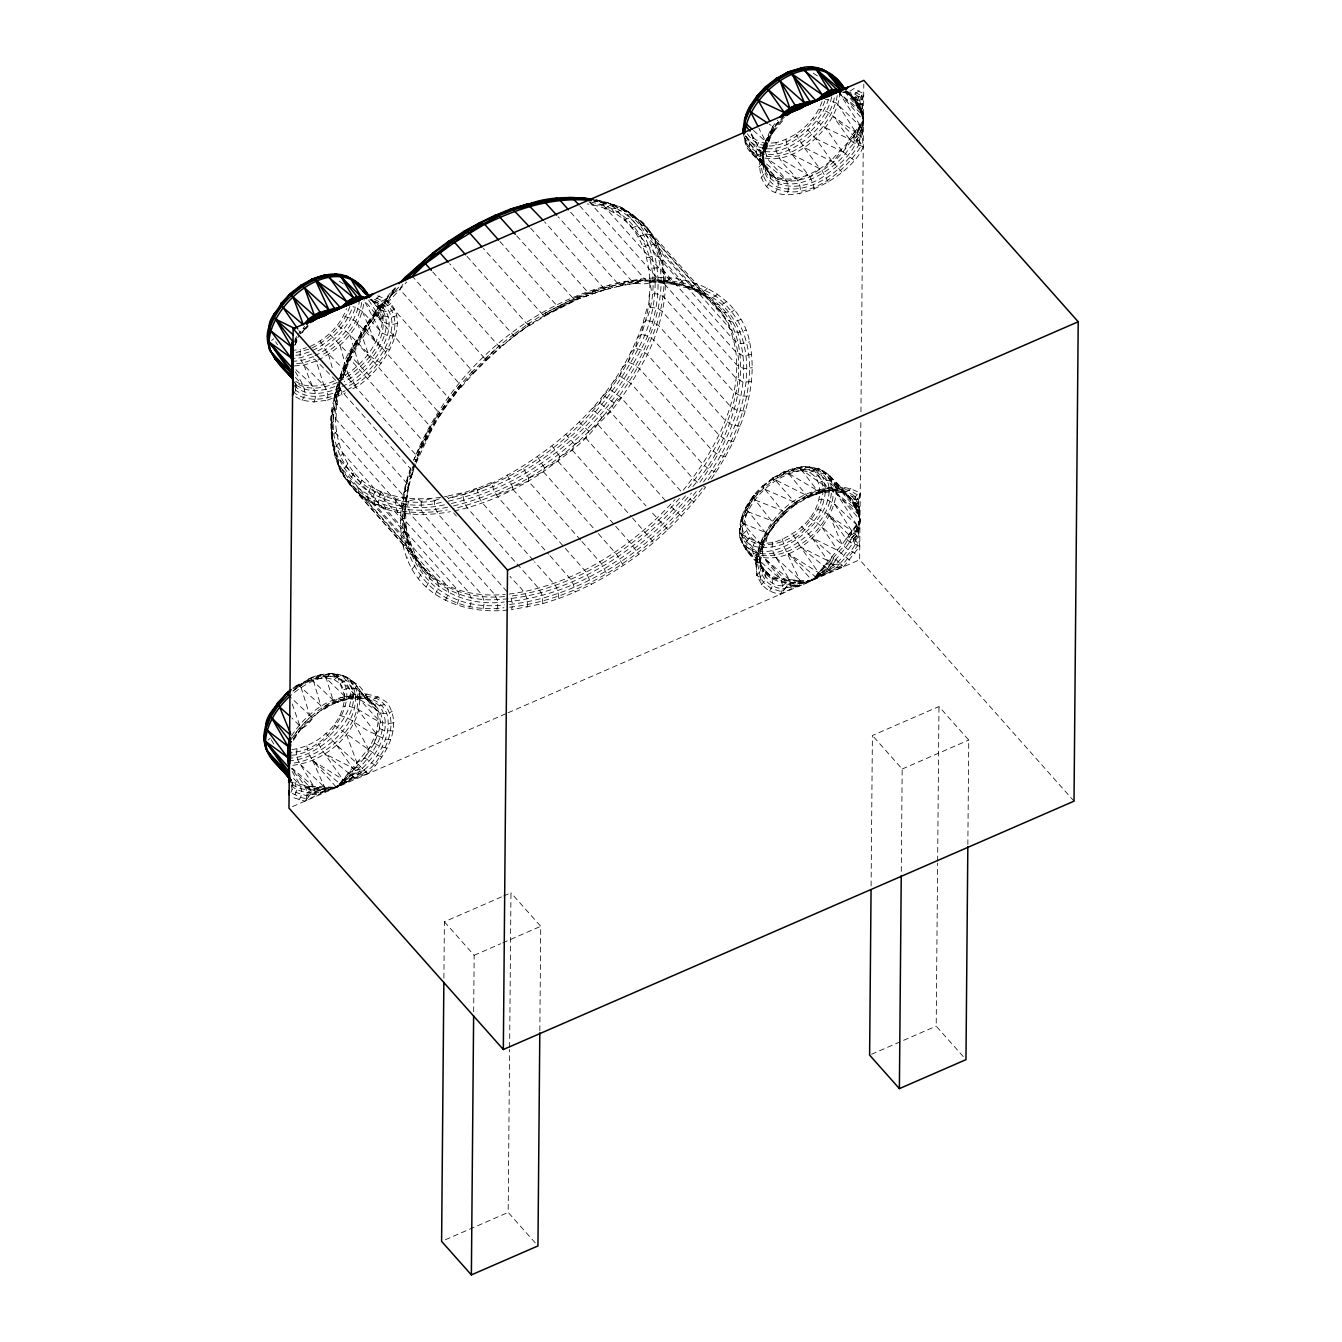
<?xml version="1.0" encoding="UTF-8"?>
<svg xmlns="http://www.w3.org/2000/svg" width="1342" height="1342" viewBox="0 0 1342 1342"><rect width="100%" height="100%" fill="white"/><g stroke="black" fill="none" stroke-linecap="round" stroke-linejoin="round"><path stroke-width="0.75" stroke-dasharray="5 3.75" d="M443.9 978.167L444.387 921.769L501.455 896.942M473.659 1011.7L474.162 955.303L444.387 921.769M535.24 1242.877L508.182 1212.396L509.591 1049.461M509.625 1047.381L510.967 892.799L503.351 896.104M539.836 1030.773L540.742 926.316L510.967 892.799M1074.019 801.157L859.652 559.765L860.876 420.264M860.943 411.91L863.812 84.211M871.092 885.905L872.401 735.5L938.981 706.529L968.756 740.063L967.85 844.504M901.287 871.394L902.176 769.033L872.401 735.5M963.271 1056.607L936.196 1026.127L937.622 863.191M937.639 861.111L938.981 706.529M334.108 381.044C321.745 386.446 306.194 389.096 294.569 380.608L296.448 387.653L294.418 392.904C309.566 403.757 330.031 398.926 345.23 390.723M293.68 738.503C311.21 712.719 343.753 688.731 376.263 698.31C398.759 709.633 391.814 739.811 379.669 756.435C370.996 773.747 351.94 778.209 336.523 787.435C322.114 788.66 305.07 790.623 292.355 782.101L292.975 787.15L290.946 792.417M679.471 498.385C635.856 547.704 576.909 587.293 510.597 596.133L512.594 604.37L511.637 609.738L542.805 603.615L558.876 598.498L557.802 590.631L555.387 585.481L534.636 561.795M292.908 690.962L297.521 687.372L297.119 684.94L298.427 684.957L324.579 708.979C342.395 696.984 375.844 688.597 386.781 713.441C391.042 728.085 385.204 743.149 377.27 755.378C360.964 780.558 329.629 787.469 304.97 801.157L293.646 797.735L297.001 789.851L294.888 782.654C308.073 787.234 322.667 788.626 336.523 787.435C351.839 779.585 364.487 767.658 374.77 753.986C383.946 740.18 390.723 720.201 379.216 705.724C363.346 691.751 339.811 699.065 323.657 708.677M744.625 523.548L739.643 528.446L739.845 532.522L758.935 554.514C761.082 567.985 764.454 585.246 782.571 585.9C802.382 592.862 818.385 572.279 836.15 567.884L850.761 551.428L855.039 544.936L855.575 540.373L858.108 536.85L860.004 519.824L858.561 503.887L860.239 493.319C829.272 474.783 792.384 500.264 772.388 524.185C753.499 543.141 744.927 589.272 780.558 594.204C800.738 583.502 822.277 574.879 843.648 566.743L859.769 546.328C856.766 530.828 861.95 514.959 858.108 499.274C841.199 482.03 813.655 492.9 796.527 504.391L773.143 477.668L773.093 480.402C828.719 446.903 833.952 510.145 792.25 533.579C747.192 563.304 727.985 517.274 763.883 487.599L762.34 486.072C748.081 499.627 735.668 519.488 740.851 539.87C746.756 555.403 761.384 565.804 772.187 577.932L790.841 584.156L812.095 580.465L842.088 565.385L857.521 545.842L855.575 540.373C855.609 532.455 863.493 521.032 858.41 514.456L834.321 491.407L829.188 489.478L820.717 490.434M846.198 91.29L854.753 94.041L858.947 96.859L863.208 115.58L863.493 120.327L858.511 145.439C841.786 171.357 810.316 195.949 777.874 187.293C753.248 174.292 762.508 137.169 777.622 120.159M416.02 463.258L431.419 430.061L430.832 427.226L356.217 341.791L364.89 326.324L375.139 311.763L380.34 304.986L382.873 305.439L394.363 291.784L392.166 290.912L393.005 293.328C374.737 321.074 352.543 347.175 342.344 379.501M339.744 382.604C331.239 412.313 334.208 447.96 354.087 472.753C376.767 498.486 414.443 502.311 446.383 496.355L448.496 498.385C529.05 480.017 598.448 421.489 635.403 348.199C660.767 297.706 657.379 213.697 587.326 203.967M772.69 477.987L784.751 471.344L796.326 467.586L807.079 466.647L820.734 469.365L828.165 474.313L834.657 483.372L836.183 493L858.528 527.507L858.108 536.85L852.539 532.153L834.472 504.038L827.578 499.878L819.358 499.274M293.898 736.037C312.485 708.274 355.127 679.304 386.848 702.369C403.892 726.056 385.657 756.049 368.06 773.697C348.45 779.383 331.474 791.361 310.824 794.179L304.97 801.157C312.334 788.626 297.706 777.941 291.533 768.916M746.001 514.707L742.21 516.569L741.556 521.552L760.562 543.728C764.185 549.482 762.206 559.211 757.643 564.059L755.412 564.076L759.505 551.679C763.833 547.284 769.972 538.092 765.192 532.321L745.733 508.35L753.432 495.634L755.965 496.104M859.148 514.875L857.135 503.955L860.239 493.319L855.458 496.355L855.844 503.837L860.004 519.824L852.455 543.678L843.581 555.957L838.23 561.677L812.095 580.465L782.42 588.819C749.138 584.223 757.576 540.977 773.797 522.642C791.512 500.13 825.162 479.849 852.858 496.926L858.612 510.379L860.004 519.824C852.204 545.775 832.56 564.026 812.095 580.465C789.884 586.504 758.733 584.072 758.935 554.514C750.664 548.693 737.664 545.355 739.845 532.522C740.532 519.874 746.471 508.417 753.936 498.436C769.805 479.648 795.068 462.034 820.734 469.365C837.626 481.979 854.82 498.57 860.004 519.824L843.833 546.345L812.095 580.465L790.539 582.545C780.591 577.597 766.148 577.899 761.367 566.29L742.596 544.03C736.137 503.2 782.671 461.95 822.495 470.807C835.63 486.123 857.169 497.916 860.004 519.824L842.055 544.55L812.095 580.465L800.57 580.633L772.187 577.932L765.376 572.581L761.367 566.29L746.001 549.599L746.253 542L749.591 537.303M340.096 382.504L336.959 405.418L331.927 410.568C328.572 436.15 333.604 463.46 349.44 484.244L420.902 564.714C440.662 589.675 474.749 597.458 505.179 594.355M332.933 408.807C320.839 474.112 382.604 517.375 442.39 502.109M334.628 407.314C323.036 469.482 380.541 513.114 438.549 499.912M507.93 609.989C471.981 614.116 430.447 602.474 411.86 569.042C393.843 536.045 399.748 495.903 412.782 462.252M400.436 520.83L404.395 517.861L408.27 484.881L414.41 463.544M331.927 410.568L333.353 416.305L406.039 498.62C395.034 560.235 442.357 609.721 504.223 601.988M404.395 517.861L408.27 484.881L335.601 402.583L333.873 398.893L337.681 383.225M533.26 560.251L482.415 502.998L479.564 498.519L477.366 490.333C550.119 457.421 616.666 400.788 642.885 323.288L646.24 320.52C664.743 274.959 645.452 210.845 592.107 202.441M590.228 201.937L593.483 205.141L601.484 204.907L604.823 208.866C616.263 197.475 631.445 215.492 641.157 221.883C670.178 247.817 667.091 290.073 656.892 323.992C625.892 414.292 545.238 486.475 452.673 508.92M711.394 478.893C738.503 439.488 759.656 390.438 749.608 341.807C741.287 299.35 696.901 275.11 655.986 277.794C549.331 284.336 452.506 361.77 413.806 459.97M841.954 92.095L847.624 92.799L853.831 88.589L863.728 93.823L861.463 95.634C864.433 112.728 860.943 129.922 863.258 146.815C847.909 184.844 750.564 228.425 760.411 154.464C767.02 152.082 769.436 142.034 769.201 135.995L772.522 126.316L769.234 124.135M763.413 542.956L761.803 548.341L763.162 556.595L784.433 579.14L786.395 587.209L781.732 591.654L771.365 588.635L763.598 582.529L760.428 577.58L756.737 575.483C754.019 537.018 780.021 500.415 817.127 490.333C835.043 484.563 856.783 495.148 858.897 514.741M445.494 600.428L448.748 592.493L446.618 585.28L375.156 504.81L368.262 499.761L367.507 494.611L370.996 486.81L374.653 492.078L381.245 491.893L384.986 496.288L392.585 495.617L396.242 499.258L404.881 497.932L408.337 500.969L418.033 498.838L421.136 501.388L431.906 498.318L434.573 500.516L434.54 506.269L437.727 513.634L507.813 592.543M426.119 587.175L430.111 579.744L428.283 572.732L356.821 492.279C350.145 482.415 328.656 465.758 342.512 453.999M580.6 540.021L528.379 481.208L528.664 478.121L522.524 466.362M766.55 186.756C783.426 167.247 738.57 155.907 745.531 135.693C769.218 170.417 820.012 128.58 828.215 99.694L836.1 102.881L862.671 128.631L861.598 137.354L859.065 140.86L861.01 146.345C843.044 174.779 801.711 206.601 768.48 184.542C751.822 163.456 767.624 134.703 783.644 118.381M291.231 784.936L292.271 789.851L296.448 792.652L306.832 795.789L310.824 794.179L315.437 794.699L336.523 787.435L364.839 757.744L374.485 743.166L379.635 728.521L380.34 721.677L378.863 712.183L374.384 704.667L357.224 688.798L349.323 687.557L343.921 689.687C348.937 720.553 317.131 748.651 287.825 749.91M685.51 495.852C638.155 550.723 571.843 595.898 497.563 599.555C456.129 602.927 414.695 575.97 406.609 534.435L334.275 453.479L331.776 436.704L336.741 431.268M542.805 603.615L542.336 595.563L538.662 588.299L467.201 507.83L464.466 503.334L462.805 494.98L461.296 493L446.383 496.355M394.363 291.784C382.403 300.44 378.377 316.007 366.735 325.267L365.51 325.569C359.186 340.616 339.811 357.526 344.223 374.116L415.668 454.569L417.463 458.058L416.406 460.876C426.873 433.5 442.659 408.438 461.329 385.942L386.429 300.927L385.406 298.712L392.166 290.912M290.744 739.996L299.149 728.287C308.19 729.964 315.102 710.019 325.116 708.61L324.915 706.06M297.521 687.372L307.368 681.988L308.207 678.901C322.684 672.057 342.193 670.631 354.405 682.759C368.111 688.178 372.908 722.701 392.183 711.327M516.704 235.823L574.661 300.004L606.97 289L609.335 286.886L610.006 284.873L577.697 296.431L575.903 300.122L543.812 315.806L483.338 248.421M782.956 475.034L784.751 471.344L787.435 472.283L808.001 496.959L821.975 492.514L825.665 488.22L837.525 488.622L848.932 490.249L857.974 495.131L858.108 499.274C842.139 503.435 836.552 471.193 819.492 482.734M784.063 115.597C775.693 124.772 768.01 135.072 764.94 147.318C753.902 189.071 798.557 195.244 825.129 175.349C839.186 165.234 854.485 152.904 858.511 135.274C866.63 122.307 860.088 107.696 863.728 93.823L861.581 99.778L857.639 100.365L854.334 99.442L845.611 91.122M331.776 436.704L338.553 465.02L411.239 547.419M403.674 492.363L407.549 490.165L413.688 468.928M454.133 510.95C486.19 504.223 516.184 489.78 543.359 471.747C564.194 455.643 588.903 440.713 601.904 417.362L591.705 408.958L599.757 402.818L603.195 395.303L610.258 389.549L613.613 381.212L619.736 375.945L622.889 366.836L628.157 362.122L630.908 352.292L635.403 348.199L637.584 337.731L641.459 334.292L642.885 323.288L646.727 309.113L649.713 307.016L658.15 308.559L662.378 311.562L733.839 392.032L740.784 396.007L749.138 396.142M762.088 549.063L762.306 547.351M405.418 515.932L403.992 509.977L332.531 429.524C327.465 414.225 335.265 396.997 338.637 381.782M765.208 150.908L765.443 149.163M295.71 396.88L302 400.268L313.944 401.963L327.582 400.151L327.851 394.917L325.234 386.781L303.896 365.108L301.245 360.579L300.004 354.909L300.474 349.608L306.362 347.695M401.308 506.857L406.257 502.495L406.039 498.62M408.773 486.76L406.257 502.495M306.832 795.789L310.757 791.864L315.42 792.854L325.77 791.159L325.368 788.928C313.575 789.834 300.541 791.897 290.879 783.309L292.975 787.15L297.001 789.851L306.983 792.87L336.523 787.435L368.362 748.769L374.485 743.166L378.478 720.084L377.018 710.656C364.94 700.239 358.901 684.437 345.146 676.334L331.508 673.6L319.279 675.294L308.207 678.901M337.53 379.434C362.021 367.322 380.776 343.418 383.242 315.873C381.547 308.576 376.263 301.38 368.832 299.367M352.845 388.777C382.638 374.737 425.112 306.228 372.254 294.301M359.572 299.451C356.787 324.63 336.825 344.928 314.934 355.747M361.669 302.52C358.566 325.368 341.12 344.273 321.644 355.295M317.953 360.142C341.053 348.786 361.82 327.096 364.101 300.457M292.774 765.275C327.867 761.736 365.343 727.599 359.086 690.325M421.136 501.388L421.304 509.977L423.703 514.54L495.164 594.992L498.117 602.373L496.808 610.694M742.21 516.569C730.719 559.664 787.049 551.679 804.596 529.721C829.037 513.634 838.649 459.115 794.85 468.341L792.787 471.83M831.604 96.909C826.387 128.413 769.117 175.332 744.575 138.008M834.305 97.865C828.92 130.426 769.721 178.956 744.34 140.356M837.24 95.567C831.788 130.761 784.584 172.648 749.49 150.103L749.725 142.504L753.063 137.807L750.262 133.261M749.49 150.103C782.302 179.006 838.113 129.419 839.673 93.504L859.92 109.927L862.789 111M747.259 551.596C783.795 574.695 832.795 530.124 836.183 493L856.448 509.423L859.299 510.514L859.417 514.976M857.941 526.852L856.498 535.894L849.972 542.134L845.93 538.645L829.641 515.747L823.032 510.883L815.483 508.635M339.409 698.645L338.402 701.816L334.594 701.547L310.405 678.431L294.166 687.255M382.873 305.439C363.296 326.19 347.662 352.795 342.227 381.011M784.533 117.006L773.764 127.44L772.724 131.6L765.494 140.944L760.411 154.464C766.383 143.258 769 130.09 779.249 121.115M836.183 493L860.004 519.824L852.388 499.593L852.858 496.926L855.458 496.355L854.149 499.878L854.686 503.552L858.662 514.623M296.985 749.104L296.515 754.405L297.773 760.075L313.961 786.731L315.437 794.699M822.059 101.64C814.711 121.703 796.611 137.303 776.045 142.638L775.995 150.824L779.467 158.138C785.724 169.713 803.707 178.536 799.782 193.953M772.556 542.151L772.086 547.435L773.344 553.105L789.532 579.778L791.008 587.746L801.224 583.401L784.08 546.563L782.386 538.947M769.201 135.995L765.074 141.011C758.985 155.521 763.715 171.726 777.421 179.224C779.249 183.619 778.092 188.769 775.29 192.476M527.003 607.372C530.644 594.154 517.073 585.129 509.977 576.372M408.337 500.969L407.599 506.722L410.333 514.103L481.778 594.556L484.512 601.921L482.667 610.241M593.919 289.989L591.503 293.932L574.661 300.004L543.812 315.806M333.873 398.893L337.463 384.886L339.224 388.492L410.686 468.945L412.43 472.535L407.549 490.165M334.376 400.772L339.861 381.313M339.224 388.492C332.984 409.629 330.266 432.275 335.148 453.982M413.621 460.34L427.477 431.537L436.754 416.272L439.74 416.137L450.308 399.916L376.8 316.41L374.636 312.35L376.23 311.663L355.16 348.467L351.067 353.013L343.183 377.454L340.247 380.675M410.686 468.945C385.825 538.41 423.669 614.686 504.34 604.907M340.298 388.09L339.341 391.646L335.114 395.487L332.145 414.46L331.323 427.645L333.135 442.105L404.596 522.575C405.838 533.562 417.966 549.549 406.794 558.356M857.404 526.165L855.022 534.77L851.717 537.672L829.641 515.747L842.055 544.55L848.345 549.918L855.122 553.39M396.242 499.258L395.185 504.978L397.702 512.308L469.163 592.778L471.679 600.126L469.331 608.362M528.664 478.121L543.359 471.747L544.5 467.905L557.987 461.296L559.899 456.615L572.095 449.956L574.678 444.336L585.582 437.827L588.735 431.218C615.391 412.682 632.233 382.688 647.448 354.556C659.476 328.941 667.544 300.574 664.844 272.057C661.606 266.957 654.242 267.125 649.327 269.49M764.235 152.434L769.788 137.605L774.502 129.453L772.522 126.316M764.94 147.318L762.424 155.001L763.85 162.08L758.867 167.113M366.735 325.267L363.179 333.923L358.331 339.09L348.484 363.028L342.596 369.084L339.526 377.924M339.945 377.756C349.071 351.201 363.883 326.844 381.346 304.97M339.845 378.293L349.608 353.718L356.972 339.593L358.331 339.09M340.482 379.518C352.996 343.686 375.039 311.73 401.275 284.521M340.918 378.712L345.028 366.92M414.225 463.644C381.145 533.931 418.503 618.075 503.988 607.741M415.131 464.567L411.273 475.655L407.515 477.45M416.205 461.682L417.463 458.058M412.212 474.212L415.399 465.087M384.986 496.288L383.846 504.693L385.942 509.205L457.404 589.675L459.719 596.955L456.901 605.074M809.192 497.11L811.34 493.252L837.525 488.622L839.136 486.525L848.932 490.249L850.912 488.253M313.944 401.963C320.688 387.536 303.107 377.857 295.307 368.983M843.313 92.061C856.431 94.779 862.352 108.165 863.493 120.327C852.505 139.182 841.283 159.027 821.925 170.568C805.703 181.254 776.062 189.004 765.393 167.18C780.977 202.323 828.836 174.393 845.326 153.961C852.019 142.822 865.338 135.223 863.493 120.327C863.325 113.198 860.591 106.723 857.639 100.365L858.947 96.859L861.463 95.634L851.985 90.619M294.804 345.397L298.31 338.519M306.815 745.917L308.509 753.533L312.703 760.612L339.727 783.661C348.048 783.711 353.131 769.436 356.905 762.625L364.839 757.744L375.827 734.074L379.635 728.521L378.478 720.084L358.75 698.36L353.617 696.431L345.146 697.404M858.947 96.859L853.847 97.278L845.997 92.43C856.632 97.765 861.698 109.037 863.493 120.327L853.445 142.621L863.258 146.815L859.065 140.86L831.302 114.489L826.504 111.386L818.972 109.138M753.432 495.634L753.936 498.436L774.703 524.99L764.806 538.578L759.505 551.679L757.71 551.159C767.221 532.623 779.367 515.076 796.863 503.233L797.098 501.287L824.458 490.35M761.132 550.539L767.054 535.626L774.552 524.001L784.315 513.231L762.34 486.072M776.045 142.638L766.886 143.443L765.225 151.763L768.027 159.144C774.3 169.981 794.263 179.878 786.597 194.925M861.463 95.634L859.551 100.264L862.05 104.374L862.101 110.883M374.653 492.078L373.026 497.597L375.156 504.81C398.524 515.898 425.414 516.335 450.442 511.671M310.304 346.404C326.358 338.788 340.465 325.603 346.488 308.61M349.843 306.462C343.552 325.385 328.32 340.331 310.488 348.702M395.471 336.07L387.234 335.5L382.185 333.017L362.39 311.512L355.496 307.335C348.719 327.582 332.715 343.955 313.659 353.114M824.726 101.153C816.439 127.809 768.949 166.005 747.159 133.546M741.036 519.74L746.555 506.051L749.859 505.347M296.179 341.757L295.005 344.592L296.867 340.885L296.23 338.134L293.948 342.579L296.884 339.66L294.703 343.636L296.867 340.885L294.871 342.193L299.316 335.433M307.368 681.988L317.215 678.8L319.279 675.294L322.382 674.54L344.978 696.548C350.899 701.027 362.759 700.306 366.987 693.629M764.168 148.492L765.745 147.486L774.502 129.453M625.791 281.115L622.168 285.393L590.128 293.864L588.601 293.076L530.677 228.19M579.778 205.812L645.737 280.092C662.831 285.393 683.967 281.77 700.558 292.086C717.467 300.373 730.971 314.967 737.781 332.548C755.781 385.305 729.679 441.233 698.897 483.64L692.64 478.205L621.178 397.752L614.049 402.902L610.224 411.608L601.904 417.362M353.751 694.418L350.01 698.696L337.362 702.436M376.8 316.41L380.843 307.788L387.754 302.554L406.743 282.021M853.764 160.067L843.262 152.032L849.419 139.149L863.493 120.327L858.159 104.055L851.616 96.439M801.459 526.399L812.111 537.941L832.493 555.672L829.473 561.996L823.653 565.988L800.604 546.932L792.25 533.579M862.017 127.993L858.511 135.274L855.206 138.176M419.459 446.903L422.898 445.93L440.31 414.242L366.886 330.618L364.923 327.465L365.51 325.569M815.718 576.892L818.519 572.648L800.604 546.932L827.829 560.755L836.15 567.884L843.648 566.743L840.243 563.657L828.903 569.729L822.31 575.047L788.274 553.642L815.299 576.691C823.753 578.553 830.312 563.959 834.204 557.551L832.493 555.672M641.174 278.75L636.947 283.112L620.507 285.41L618.796 284.672L558.087 216.699M298.981 799.916C306.479 789.985 295.995 779.333 291.801 770.744M302 400.268C309.532 390.455 299.216 379.82 295.173 371.214M655.986 277.794C651.675 285.376 638.071 285.225 631.713 280.998L569.88 211.365M830.161 570.853L828.903 569.729L836.167 559.597L834.204 557.551M381.245 491.893L378.662 497.077L378.36 502.663L379.115 505.146L385.942 509.205M766.886 143.443L759.052 141.799L756.469 146.983L756.167 152.569L758.247 157.081L775.491 176.926C795.42 183.787 816.154 172.816 831.369 160.419C841.3 148.895 852.136 138.863 861.43 127.356M755.58 541.296C745.85 553.692 762.608 565.401 768.614 574.594L761.367 566.29L758.935 554.514M766.215 537.974L774.703 524.99M294.888 339.341L296.75 336.507M340.13 783.862L342.948 779.601L321.728 749.641L316.678 740.532M745.733 508.35C758.7 486.106 784.231 463.627 811.725 470.69C831.017 480.134 822.243 506.085 811.306 518.817C784.516 559.279 714.011 552.518 754.439 495.617M291.818 768.53L308.861 786.093L336.523 787.435C361.82 769.972 407.968 722.281 365.41 698.159L346.924 677.777C326.123 671.302 304.953 683.112 289.57 696.414L312.535 717.869L311.193 716.158L299.149 728.287M393.005 293.328L399.648 289.151L406.173 279.471M765.745 147.486L766.316 142.806L758.968 128.379M784.701 513.986L796.863 503.233L783.829 511.822L784.701 513.986L784.315 513.231M769.721 591.034L772.489 585.934L772.187 577.932M841.87 172.095L833.281 162.13L841.417 150.304L825.498 127.809L812.866 118.381M317.215 678.8L326.358 677.995L329.562 674.405C383.661 688.329 321.912 758.784 288.278 755.127M801.929 471.042L807.079 466.647L818.62 468.61L828.165 474.313C852.136 514.892 784.332 575.164 746.001 549.599M436.754 416.272L458.813 386.597L472.451 371.214L399.648 289.151M703.543 481.929C739.341 433.483 770.174 354.724 721.828 304.298C670.01 262.176 594.607 284.454 542.537 314.9M708.157 479.832C745.649 429.608 775.273 341.22 715.42 295.928C649.645 257.714 569.209 295.106 513.986 335.886L449.62 263.703M765.376 572.581L765.057 580.08L761.619 584.659L760.428 577.58L763.128 570.518L761.3 564.881L761.367 566.29M486.542 360.293L500.415 347.813L499.123 346.068L484.865 358.884L485.938 359.857L412.397 276.335M291.482 735.936C306.764 712.267 335.802 689.553 365.41 698.159C370.761 703.929 380.155 709.163 386.848 702.369M293.395 739.157L301.615 727.716L291.851 717.97M293.378 740.398L301.615 727.716M670.128 278.264L664.81 282.642L647.414 281.518M325.368 788.928L312.703 760.612L336.523 787.435L344.508 780.474L349.423 773.764L354.59 777.806L358.968 773.311L366.517 772.338L368.06 773.697L360.562 774.837L352.258 767.708L325.016 753.885L349.423 773.764M816.473 577.312L824.995 566.794L831.168 563.372M422.898 445.93L423.837 443.43L421.992 440.059L350.53 359.589L348.803 354.808L351.067 353.013M769.687 138.998L765.494 140.944M435.194 594.439L438.851 586.722L436.871 579.61L365.427 499.157C349.809 487.213 337.932 470.74 333.772 451.298M852.254 134.804L860.39 125.93M848.765 534.317L856.917 525.443L853.713 533.529L845.93 538.645M374.636 312.35L386.714 298.377L380.071 306.446L380.843 307.788M431.419 430.061L427.477 431.537M297.689 335.097L304.684 326.458M300.608 333.789L305.49 327.75L301.682 333.705M460.541 384.634C441.501 407.733 425.045 433.416 415.047 461.749C428.031 428.333 449.033 398.591 473.323 372.439L472.451 371.214M447.238 401.258L449.922 401.526L461.329 385.942M688.312 487.75C728.102 439.069 765.393 354.808 712.602 302.353C716.745 310.002 726.76 317.182 734.493 309.817M692.875 486.525C740.096 432.61 774.921 315.571 683.481 285.41L612.036 204.94L608.178 202.759L594.372 199.706C665.481 210.761 670.849 298.26 640.755 349.859C602.81 425.129 531.549 485.217 448.832 504.072M506.253 601.853C580.012 594.825 645.334 548.995 691.466 493.034M696.28 491.524C649.511 549.767 582.361 597.458 506.404 604.772M702.285 488.018C654.644 549.398 585.129 599.924 506.068 607.607M558.876 598.498C617.337 576.926 668.148 536.766 705.573 487.247L703.56 486.408M816.087 577.11L819.325 573.068M784.768 513.885L763.497 537.572L764.806 538.578M861.598 137.354L856.028 132.64L860.893 126.668M361.904 480.402L358.029 487.934L358.633 492.984C383.091 513.013 417.194 515.345 447.188 509.91M772.724 131.6L774.535 130.577M683.464 280.142L677.643 284.454L662.763 282.676M773.931 131.315L784.248 118.851M786.395 587.209L780.558 594.204C788.459 580.096 770.61 569.025 764.554 558.641L789.532 579.778L800.771 581.287L781.279 580.583M385.624 299.618L397.232 286.668M380.34 304.986L380.071 306.446M432.761 271.94L500.331 347.846L514.707 335.383L514.036 334.074L498.738 346.219L471.394 372.439L473.424 373.479L473.323 372.439M458.813 386.597L461.564 386.832M303.091 328.253L305.406 328.991L308.408 325.754M461.195 387.251L473.659 373.21M509.172 594.087C574.024 585.498 631.847 547.268 675.076 499.526M354.087 472.753L349.876 479.966L350.363 484.881M695.894 283.414C686.802 294.401 672.292 279.757 660.818 281.954L587.645 200.059M828.333 182.16L821.925 170.568L831.369 160.419L815.584 138.444L804.948 126.886M304.5 328.874L308.09 324.965M305.406 328.991L308.174 326.022M379.551 295.961L375.492 299.4L370.929 300.122C408.27 319.564 369.1 370.006 344.106 381.799M391.881 291.248L396.444 286.416M392.166 292.07L397.4 286.551M418.318 578.687L422.613 571.575L420.902 564.714M326.358 677.995L334.192 679.639L338.385 676.251L343.032 675.58L352.594 681.283C374.25 719.027 323.841 763.011 287.591 763.564M809.78 472.686L816.305 468.576C866.915 501.287 752.275 594.439 739.643 528.446M472.652 373.21L486.173 359.522M473.424 373.479L486.626 360.176M301.497 728.991L312.535 717.869M378.259 696.33L371.633 700.39L357.727 697.32L346.622 697.991L334.594 701.547L322.432 707.754M347.595 463.929L343.116 470.757L343.502 475.538M707.301 288.077C701.53 295.894 691.851 289.771 685.242 286.853M411.86 569.042C426.102 556.762 400.704 538.612 404.596 522.575M859.165 90.753L854.753 94.041L847.792 93.873M306.983 792.87L314.531 788.039L325.183 788.257M312.703 760.612L344.508 780.474L355.58 770.325L362.642 768.647L366.517 772.338M785.976 582.73L782.571 585.9L790.841 584.156M784.114 513.533L772.388 524.185L773.193 525.578M837.525 488.622C829.255 494.695 816.741 490.535 808.001 496.959M818.519 572.648L824.995 566.794L828.903 569.729M485.938 359.857L499.996 347.209M816.842 577.546L820.818 573.973M385.808 299.031L378.712 302.839L370.577 300.222M717.601 294.066C710.706 302.118 700.49 294.854 694.284 289.805L622.822 209.352L618.897 207.121L611.818 209.134L604.823 208.866M760.964 178.117L765.695 171.776L763.648 157.953L763.883 164.429L768.329 171.91L746.085 144.533L743.149 132.858M271.587 340.516L273.768 338.721M268.098 740.012L270.279 738.217M745.85 531.264L742.042 535.19L740.851 539.87C768.798 584.441 853.646 511.772 825.9 473.458L820.7 473.776L815.768 476.678M499.761 347.31L529.939 324.496L529.486 323.036L512.879 334.863M624.164 220.34C649.26 203.749 665.682 268.098 663.569 283.045L736.892 365.108L743.887 368.631L752.359 367.674M785.875 139.451L787.569 147.066L790.22 152.132L809.897 176.809L819.945 168.824L821.925 170.568M756.737 575.483L761.551 569.394L760.159 556.393M292.925 688.261L297.572 684.638M293.63 688.714L310.405 678.431L322.382 674.54M293.093 691.013C304.919 681.132 319.832 674.372 335.433 674.288L355.999 695.894L359.656 698.041M762.323 486.123L773.143 477.668M762.81 486.743L773.998 478.004L785.993 471.461M726.693 301.329C714.9 312.317 705.07 292.925 694.284 289.805C670.346 278.431 642.751 278.348 617.169 283.229M338.889 443.078L334.024 449.016C344.626 497.597 401.157 515.227 444.756 504.693M346.739 782.017L341.254 784.5M403.204 546.68L408.069 540.809L405.804 524.47M334.192 679.639L340.18 683.632L345.112 680.746L350.329 680.428C371.382 716.745 323.305 759.371 288.496 760.88M352.04 775.626L357.291 771.801L364.672 770.61M513.986 335.886L529.939 324.496M390.841 303.426C385.221 308.945 376.448 306.748 372.271 300.491C376.347 308.425 386.194 315.622 394.514 309.012M631.981 227.989L639.681 224.718L644.529 225.808L654.644 239.027L726.106 319.48L732.917 322.248L740.952 319.446M466.982 256.339L526.064 322.885L529.956 325.401M544.785 316.075L576.859 299.534L608.295 288.278M848.932 490.249C843.162 494.359 833.969 492.682 828.5 488.823L799.647 468.308L794.85 468.341M601.484 204.907C622.319 197.844 646.794 227.603 654.426 244.663C668.199 279.539 658.721 318.557 643.338 351.235C605.326 426.622 534.183 486.928 451.499 506.42M401.073 534.133L406.022 528.731L405.703 513.885M820.079 573.504L827.611 568.673M527.523 324.395L545.338 313.022L577.697 296.431M529.536 325.703L545.372 315.672L545.338 313.022M638.473 236.829L646.441 233.927L651.39 235.152M339.09 381.43C364.538 368.396 395.336 335.366 378.293 305.624M341.925 386.412C369.788 375.743 415.181 316.175 369.973 299.4M349.356 385.422C375.978 372.875 416.657 313.978 372.137 298.645M346.941 389.75C376.079 377.488 421.942 314.296 374.166 297.186M327.582 400.151L345.649 392.904M795.722 504.022L810.602 495.332M292.388 793.39L300.407 797.416L306.144 798.607L310.824 794.179L310.757 791.864L314.967 789.515L325.502 789.616M797.97 180.449L807.85 174.997L779.467 158.138M312.652 350.447C330.87 341.673 346.169 326.022 352.644 306.664L355.496 307.335M643.556 246.743L651.742 244.278L656.775 245.653L730.87 329.612L737.781 332.548L746.001 330.149M297.102 685.879C380.943 643.925 345.347 754.506 288.731 752.292M353.315 776.683L340.516 784.063C345.817 776.632 350.497 767.976 360.579 766.567L362.642 768.647M751.486 381.631L743.065 382.067L736.07 378.31L664.625 297.857C660.717 294.066 653.889 292.153 649.109 295.324L649.713 307.016M462.805 494.98L491.877 482.214L493.571 489.83L497.765 496.909L548.61 554.162M647.179 257.664L655.533 255.668L660.616 257.211L734.292 340.65L741.237 343.77L749.608 341.807M396.729 315.638L391.227 317.433L383.242 315.873M292.522 806.576L506.202 713.592M508.115 712.753L859.652 559.765M474.162 955.303L500.784 943.711M502.696 942.872L540.742 926.316M902.176 769.033L968.756 740.063M445.393 1239.723L508.182 1212.396M871.512 1054.275L936.196 1026.127M448.496 498.385L476.511 488.27L477.366 490.333M751.738 354.355L743.283 355.831L736.305 352.51L664.844 272.057M507.276 474.883L512.527 487.146L528.379 481.208M337.379 382.42C324.462 388.09 308.123 391.612 295.844 382.604M340.113 387.452C326.542 393.407 309.365 397.115 296.448 387.653L294.368 383.795C307.301 393.894 324.881 391.294 338.838 384.819L342.059 394.951M341.12 390.153C327.012 396.326 309.163 400.184 295.743 390.337L294.233 385.909M434.573 500.516L440.478 498.436M308.744 349.272L296.112 352.46M309.214 351.906L300.004 354.909L291.768 355.613M311.998 354.02L300.423 357.794L291.449 358.566M335.819 380.423L314.649 359.102L302.436 363.061L291.08 364.068M294.368 365.93L303.896 365.108L316.192 361.099L323.757 384.751M783.778 471.931C792.535 470.455 804.395 462.604 812.715 468.744L840.209 491.675L848.127 495.953L852.858 496.926M397.433 323.137C382.386 329.36 374.082 310.119 365.477 302M393.944 722.65C375.374 727.767 362.155 704.885 343.77 706.227M496.238 494.896L513.13 489.629L563.976 546.882M786.915 181.271L795.923 178.536L768.027 159.144M785.338 580.784L789.549 579.778L784.433 579.14M448.446 501.17C530.157 482.55 600.562 423.183 638.054 348.836C667.108 298.595 663.2 213.009 594.12 200.981M393.105 730.82L384.735 730.82L379.635 728.521M832.879 564.831L840.243 563.657L836.167 559.597M638.624 282.323L605.46 288.983L603.833 288.228L544.517 221.799M447.591 507.175C406.928 516.368 354.674 505.448 337.597 462.789M745.296 411.055L737.093 410.35L730.216 406.14L658.754 325.67L651.877 321.459L646.24 320.52M291.315 350.413L300.474 349.608M291.986 361.384L301.245 360.579L313.223 356.687L314.649 359.102M287.96 758.079C320.839 759.773 379.35 702.654 340.734 675.546M315.253 791.126L325.636 790.371M504.575 596.519C470.405 600.092 431.587 587.628 414.795 555.605L343.334 475.135M845.108 91.189L856.246 102.898L862.05 104.374M858.561 503.887L852.774 502.411L834.657 483.372L856.448 509.423L858.41 514.456M390.757 739.425L385.473 739.207L377.672 735.752L358.901 711.008M649.293 282.239L651.206 282.189M832.074 490.971L834.003 490.92M331.508 673.6L335.433 674.288M635.152 283.145L636.947 283.112M740.012 426.236L732.011 424.961L725.217 420.516L653.755 340.046L649.595 336.825L641.459 334.292M620.507 285.41L622.168 285.393M777.421 179.224L784.885 179.191L758.247 157.081M821.975 492.514L817.127 490.333L801.275 469.75M790.539 582.545L801.09 582.663L790.992 585.9L786.328 584.911M825.414 99.493L828.215 99.694M733.336 441.585L725.603 439.723L718.909 435.026L647.448 354.556L640.755 349.859L635.403 348.199M379.115 505.146C366.92 503.334 357.526 492.933 349.44 484.244M386.949 748.266L379.316 746.202L374.485 743.166M389.918 349.776L379.786 346.152L355.731 321.459L350.933 318.339L343.384 316.091M593.13 199.656L610.274 203.514M593.063 200.83L615.777 205.544L613.663 204.789M339.912 715.588C353.332 718.238 362.525 730.383 375.827 734.074M725.334 456.951L717.886 454.502L711.327 449.57L639.866 369.1L633.307 364.152L628.157 362.122M365.427 499.157L368.262 499.761M716.041 472.216L708.962 469.18L702.537 463.997L631.092 383.544L619.736 375.945M381.816 757.073L374.77 753.986L333.806 724.848M859.937 125.141L839.673 93.504L863.208 115.58M840.209 491.675L842.29 492.413M829.641 515.747L851.566 530.627L849.972 542.134L859.769 546.328L855.575 540.373L851.717 537.672M596.519 199.673L600.277 201.837L671.721 282.306L675.479 284.47M636.259 217.706C630.908 212.204 621.229 206.131 615.089 213.948L611.818 209.134M747.611 511.637L772.489 520.998M755.244 500.08L782 510.514M356.821 492.279L358.633 492.984M742.78 523.346L765.192 532.321M847.624 92.799L856.347 97.412L860.625 104.441M612.036 204.94L626.647 210.929M304.332 785.506L309.767 787.737L313.961 786.731L292.086 768.245M765.158 489.444L793.088 501.539M381.162 363.346L372.304 357.777L348.148 332.95L337.295 325.334M305.691 787.553L310.405 789.7L310.757 791.864M815.584 138.444L843.262 152.032M770.09 174.41L775.491 176.926L750.748 152.099M825.498 127.809L849.419 139.149L853.445 142.621L855.055 131.13L837.962 104.542M795.739 134.083L804.093 147.419L833.281 162.13M741.069 534.401L760.562 543.728M603.195 395.303L614.049 402.902M809.377 517.878L818.134 523.598L842.055 544.55M849.704 560.235L837.542 550.254L812.111 537.941L827.829 560.755M776.649 480.47L805.066 494.661M663.569 283.045L658.452 281.115L649.981 282.072L651.86 293.881M791.763 154.145L819.945 168.824L804.093 147.419M610.258 389.549L621.178 397.752M375.458 765.628L364.839 757.744M693.999 501.891L687.758 497.731M622.822 209.352L641.157 221.883L720 310.371C759.74 368.949 721.359 444.202 681.686 492.078L610.224 411.608L599.757 402.818M788.979 473.743L817.127 490.333M823.653 565.988L824.995 566.794M344.508 780.474L345.984 781.447M360.612 699.97L377.018 710.656M813.252 73.189L819.241 77.165M753.063 137.807L759.052 141.799M339.174 281.149L343.669 284.135M681.417 516.066L669.775 505.481M829.993 475.806L846.316 494.477L852.388 499.593M705.808 296.934L632.552 215.005M853.847 97.278L857.639 100.365M325.871 733.353L336.523 744.911L360.579 766.567M579.274 422.042L588.735 431.218M754.758 556.578L779.92 578.553M753.499 130.442L765.074 141.011M775.978 557.635L800.57 580.633M300.407 764.605L324.999 787.586M834.472 504.038L856.448 524.638M667.93 529.604L651.541 512.107M369.755 375.945L329.36 333.856M845.712 90.317L857.135 103.586L862.386 115.244M320.168 341.036L326.894 352.426L347.796 373.546L356.435 386.714M333.135 442.105L331.994 440.964L331.105 423.569L336.087 418.67L336.758 394.179M293.579 778.494L299.333 784.466M849.805 94.98L860.407 110.245M846.316 494.477L849.587 497.899M295.374 377.421L302.436 384.852M371.046 299.82L379.534 308.794L381.967 320.57L368.262 299.568M848.127 495.953L856.448 509.423L852.774 502.394M846.55 91.021L853.076 98.385M839.673 93.504L863.493 120.327L859.92 109.927L854.334 99.442M745.934 136.431L762.424 155.001L751.017 133.009M788.274 553.642L812.095 580.465M499.962 241.56L556.309 305.003L560.285 307.519L561.442 304.131M598.331 425.011L667.041 502.378M585.582 437.827L646.039 505.917M572.095 449.956L631.176 516.502M632.552 518.046L653.688 542.436M557.987 461.296L614.317 524.739M615.693 526.282L631.092 543.695L638.758 554.414M543.359 471.747L596.955 532.086M598.331 533.646L616.448 554.162L623.309 565.468M581.975 541.564L601.434 563.657L607.473 575.483M565.351 548.425L586.152 572.078L591.352 584.374M549.985 555.705L570.769 579.375L573.42 584.458L575.114 592.057M453.63 512.946L456.381 516.033M574.678 444.336L566.005 434.456M641.157 221.883L644.529 225.808M371.415 299.216L379.534 308.794M844.554 91.524L859.92 109.927L862.134 115.11M822.495 470.807L838.448 490.233M559.899 456.615L552.032 446.047M812.715 468.744L828.5 488.823M298.847 330.535L300.86 333.604M544.5 467.905L537.488 456.716M294.066 381.749L296.481 385.003M290.577 781.245L293.009 784.516M354.405 682.759L365.41 698.159M849.419 139.149L833.13 116.251L856.028 132.64M336.523 744.911L352.258 767.708M822.009 527.305L837.542 550.254M745.699 136.632L763.883 164.429L746.085 144.533L744.558 134.888M414.795 555.605L416.037 557.567M275.63 341.74L277.492 344.777M340.18 683.632L343.921 689.687M271.201 739.727L274.003 744.273M809.897 176.809L813.353 184.659L813.99 189.591M354.07 722.717L368.362 748.769M308.861 786.093L310.405 789.7M365.058 302.269L380.323 331.34M346.924 677.777L355.999 695.894M858.159 104.055L862.906 115.479M362.39 311.512L375.71 342.764M303.896 365.108L312.384 386.261M760.428 577.58L757.643 564.059M337.127 675.714L344.978 696.548M346.437 734.275L356.905 762.625M860.927 110.497L862.638 115.362M357.542 323.204L368.413 354.087M292.22 703.98L299.484 724.781M859.299 510.514L856.062 499.778M654.644 239.027L656.775 245.653M325.703 676.72L333.034 700.088M301.078 687.423L309.516 714.665M349.926 334.779L358.901 364.571M313.407 680.713L320.956 706.261M328.505 354.389L332.447 368.413M340.012 345.414L347.796 373.546M857.052 139.618L858.511 145.439M853.562 539.132L855.039 544.936M512.527 487.146L513.13 489.629M294.72 385.439L295.743 390.337M659.425 249.142L660.616 257.211M662.831 260.18L662.898 269.725"/><path stroke-width="1.5" d="M278.868 702.587C273.667 708.442 261.858 721.224 267.209 730.316L287.943 746.32C295.592 755.278 283.766 771.063 290.577 781.245L288.379 776.716L288.345 770.778L289.318 768.178L289.536 741.673L291.382 741.69M265.095 733.487L264.273 739.476L287.909 773.21L289.62 781.161L289.067 758.549L290.107 748.5L288.798 758.247L289.536 782.755C289.721 769.218 286.634 755.261 290.459 742.076L270.161 715.303L277.844 702.604M293.261 356.418C290.56 369.52 294.099 381.95 292.573 395.169L293.11 391.596M293.177 353.03L293.026 383.242L293.193 353.919M293.143 328.723L288.966 808.119L503.334 1049.511L1074.019 801.157L1078.213 321.761L863.845 80.369L293.143 328.723L507.511 570.115L503.334 1049.511M443.85 982.344L441.602 1241.367L471.377 1274.9L537.957 1245.93L539.803 1032.854M471.377 1274.9L473.625 1015.877M871.059 890.082L869.616 1055.114L899.392 1088.63L965.972 1059.66L967.834 846.584M899.392 1088.63L901.254 875.571M306.731 324.361C309.717 316.075 330.92 319.027 328.79 309.666L301.916 285.46L297.32 288.916M776.162 79.413L788.224 71.847L801.442 68.073L830.48 91.675L834.774 92.699L839.555 91.591L847.825 87.331L846.248 89.428M293.026 383.242L292.288 358.75L293.177 348.299L270.698 330.803C264.911 321.476 277.828 311.025 281.334 303.091L282.357 303.091L279.102 308.006M289.117 776.481L287.943 746.32L290.728 737.597M269.188 329.998L267.763 339.979L291.835 371.281L293.11 381.665L291.952 358.448L293.462 344.24M290.577 781.245L289.05 778.142C289.604 765.728 285.578 753.231 289.218 740.935M275.848 312.938L273.718 314.481L274.271 317.383L292.707 341.438C288.647 353.147 293.546 365.074 292.606 376.968L290.879 372.891L268.987 341.858C271.185 300.423 339.308 247.314 368.715 296.028M292.707 341.438C289.436 345.716 291.935 368.681 293.311 353.55M289.084 794.682L289.235 790.706M288.664 774.804L289.453 779.635L288.345 770.778L265.498 741.354C266.538 723.657 277.173 708.358 289.57 696.414L286.735 693.093L291.197 689.57M295.257 328.773L275.529 319.111L291.432 346.823L292.791 368.681L291.399 373.697L293.311 379.82L269.289 349.541L267.561 335.903M292.053 371.667L292.942 380.121L292.791 368.681L268.987 341.858L270.514 351.487L293.311 379.82L290.929 375.844L291.583 370.862M289.067 758.549L290.459 742.076L287.943 746.32L272.04 718.607L289.973 734.611M291.55 358.163L292.472 347.578M288.798 758.247L288.983 747.075M265.515 744.475C266.538 759.387 283.045 768.714 291.097 780.105L265.8 749.054L264.273 739.476L266.32 725.519M291.952 358.448L293.177 348.299M292.556 359.052L293.227 353.416M288.463 757.945L290.711 744.693M750.061 131.18C738.469 119.992 749.859 106.219 756.905 96.138L765.829 86.559L776.632 78.172L804.378 102.713C806.391 112.242 784.735 109.021 782 117.962M292.288 358.75L293.328 350.95M745.38 119.069L743.334 133.009L744.156 127.02M267.763 339.979C270.128 296.431 341.422 245.2 369.671 297.354M742.847 130.979L744.743 118.532L750.044 106.538L753.6 102.68M744.844 133.043C748.517 91.692 815.886 40.881 845.242 89.562M498.587 240L484.848 224.533L481.023 222.688L464.03 231.394L463.292 232.803L466.731 230.874M291.835 371.281L292.539 378.645M288.06 757.66L265.498 741.354L267.024 750.983L289.822 779.333L287.456 775.341L288.345 770.778L287.44 775.341L288.614 777.588M288.329 773.998L288.765 771.566L288.916 775.609M287.456 775.341L289.318 768.178L265.498 741.354M268.937 327.196L274.473 313.508M268.92 752.711C259.794 740.952 264.911 724.982 270.983 713.005L274.54 709.146M265.448 726.693L270.161 715.303L286.769 693.026L277.408 703.107L279.673 707.049L290.342 716.594M265.968 728.505L270.782 716.88L278.348 705.406L288.195 694.837M744.525 120.226C751.688 98.62 769.1 81.526 789.482 71.965L816.288 101.069L847.825 87.331M745.045 122.038C755.999 84.429 817.345 42.323 844.353 88.757M307.586 282.558L311.696 279.388C323.388 274.355 338.922 270.967 350.413 278.28L369.369 297.521M494.41 216.699L495.986 214.854L498.67 215.794L515.328 234.28M786.664 73.693L788.224 71.847M291.432 346.823L293.11 343.988M270.111 324.043C260.247 345.179 277.928 364.37 292.103 378.092L290.879 372.891L270.514 351.487M273.651 315.806L290.258 293.529L301.061 285.125M523.682 206.232C544.265 196.553 570.233 196.385 592.946 199.17M370.677 296.381L372.254 294.301L317.064 318.641M750.044 106.538L749.842 110.413L758.096 126.584M405.653 277.811L406.173 279.471L412.397 276.335L420.214 266.353L450.392 242.785L466.228 232.569L498.67 215.794L513.986 209.721L544.08 201.334L572.581 198.197L591.336 199.388M780.155 117.073C793.29 98.805 818.888 104.19 836.15 92.43L825.431 96.188L792.636 111.688M321.56 277.24L324.227 275.043L338.905 274.775L360.981 296.532L364.672 298.696M797.131 70.287C804.563 64.567 818.167 66.513 825.984 71.311L843.145 89.411M297.723 328.891L281.837 305.892L281.334 303.091M769.57 120.797L756.653 97.597L756.905 96.138M412.397 276.335L434.993 254.074L439.991 252.866L454.619 242.416L498.67 215.794M280.897 303.594L290.258 293.529L310.69 322.181M304.617 323.489C318.423 306.093 343.233 310.941 360.579 299.4C349.172 301.178 340.583 309.415 329.595 312.434L362.239 298.813L357.039 296.616L340.616 276.217L353.449 297.672L357.777 299.618L362.39 298.914M307.217 323.724L320.05 312.267L304.567 287.926L315.655 318.842L312.065 321.577M756.469 96.641L765.829 86.559L786.261 115.227L804.898 104.575L816.288 101.069L824.709 95.97L836.032 91.625L840.243 91.726C822.512 94.074 807.632 105.481 791.327 112.359L796.477 107.545L780.138 80.956L791.226 111.872L787.704 115.026M399.077 283.665L404.982 277.425M401.325 282.424C432.493 250.35 470.388 224.399 512.459 208.933L529.302 226.647M406.173 279.471C419.325 265.179 437.76 258.016 450.392 242.785L454.619 242.416L466.228 232.569L469.599 232.938L481.963 246.878M404.848 277.593L433.248 252.581L434.993 254.074M312.216 320.788L320.52 313.491L328.79 309.666L315.336 279.74L312.652 278.8L300.608 285.443M785.338 114.036L795.621 105.297L816.288 101.069C823.418 95.148 831.252 86.056 841.551 90.619L825.984 71.311M312.334 321.074C313.793 315.773 347.83 303.443 329.595 312.434M791.226 111.872C797.936 105.263 807.028 101.958 816.288 101.069L822.478 94.913L829.02 90.719L832.61 89.646L836.032 91.625L840.813 91.742M366.634 298.511C353.734 290.476 346.202 307.503 335.097 310.153M290.711 294.2L301.916 285.46L313.894 278.918L325.871 275.043L353.449 297.672L362.709 297.974L347.679 302.302L316.88 281.199L334.695 308.626M286.735 693.093L289.838 690.677M287.222 693.713L290.577 690.979M317.115 318.322C331.088 309.482 347.092 305.691 360.981 296.532L364.907 297.958M450.392 242.785L448.413 241.443L433.248 252.581M469.599 232.938L482.382 223.544M745.699 117.073L747.309 115.932M266.639 723.539L268.249 722.399M448.077 242.6L448.413 241.443M463.443 231.78L479.933 222.504M448.027 241.711L464.03 231.394L466.228 232.569M315.655 318.842L321.174 315.303L320.05 312.267L313.86 315.236L293.059 296.901L303.342 324.831L283.162 307.536M357.039 296.616L346.907 301.866L340.7 308.023L320.889 314.498L309.767 321.006M353.449 297.672L346.907 301.866L329.176 277.207M808.622 67.939L814.493 67.821L838.28 91.004L829.037 90.719L822.478 94.913L792.468 74.246L804.378 102.713C811.625 100.382 812.833 103.955 805.166 105.481M317.048 318.54L329.327 311.529M796.997 109.323L816.288 101.069C804.663 103.133 795.655 111.084 784.735 114.791L785.875 115.697M317.148 318.473L334.946 309.599M311.663 321.828L315.756 319.329M836.552 89.578L824.005 95.701L822.478 94.913L804.764 70.254M475.336 226.077L478.775 224.148M776.179 78.473L787.268 72.434L801.442 68.073M372.254 294.301L363.984 298.545L369 296.934M795.621 105.297L789.432 108.266L768.63 89.948M479.161 222.99L495.986 214.854M489.193 219.182L492.665 217.521M484.848 224.533C517.542 208.178 554.33 196.452 591.252 200.579M566.961 198.314L572.581 198.197L578.402 204.269M507.511 570.115L1078.213 321.761M810.434 102.344L783.98 112.46L758.733 100.583M320.889 314.498L334.779 308.995L340.7 308.023L316.88 281.199M308.408 319.413L320.52 313.491L334.779 308.995M495.013 215.441L511.067 208.866L527.557 204.118L543.141 220.256M503.602 213.059L509.104 210.879M358.7 297.857L347.679 302.302L349.138 302.94L360.444 298.578L363.263 298.662M805.049 105.045L810.602 102.931M335.014 309.885L321.426 316.276L321.174 315.303M824.709 95.97L839.555 91.591L824.005 95.701M804.579 103.418L790.27 109.809L786.261 115.227L796.477 107.545L804.898 104.575M315.605 319.43L309.163 321.761L310.304 322.65M349.138 302.94L360.579 299.4M311.696 279.388L322.768 275.798L333.051 274.892M311.076 280.646L314.582 279.522M348.417 302.655L362.239 298.813M527.557 204.118L509.926 209.537L512.459 208.933M329.176 310.992L334.863 309.314M804.747 104.039L810.518 102.646M524.705 204.823L556.813 198.381L560.251 200.528L568.505 209.805M834.271 90.887L823.267 95.349L831.923 92.33L840.243 91.726M549.314 199.824L539.216 201.367L544.08 201.334L556.712 215.139M837.811 91.86L841.098 91.39M798.339 68.845L804.512 68.291M563.07 198.566L553.357 199.203L556.813 198.381M344.223 276.049L346.521 276.066L356.066 281.786M568.807 197.526L583.988 197.911L587.645 200.059M584.022 198.247L592.292 199.404M810.568 67.134L822.109 69.113L827.93 72.988M334.997 274.103L342.378 275.647M829.39 73.961L831.654 74.817L833.499 77.819M751.101 112.141L767.574 123.045M269.675 348.803L275.177 359.052L278.163 361.048M269.826 754.187L270.43 756.569L274.892 759.538M274.691 760.545L270.43 756.569M268.987 341.858L291.029 357.861L270.698 330.803M829.02 90.719L816.188 69.247L841.551 90.619M275.529 319.111L293.462 335.097M746.269 123.85L752.057 129.134M766.366 87.062L767.372 88.086M290.795 294.032L291.801 295.055M287.305 693.529L288.312 694.552M284.739 772.12L271.688 758.565L291.097 780.105M267.024 750.983L287.389 772.388M362.558 290.828L365.393 293.814M419.207 265.246L420.214 266.353M275.177 359.052L293.193 379.065M454.619 242.416L465.607 254.795M439.991 252.866L448.245 262.143M425.884 264.206L431.386 270.396M816.188 69.247L832.61 89.646M843.497 89.193L833.466 76.293L837.207 82.348M267.209 730.316L287.54 757.358M289.805 373.982L293.378 378.947M792.468 74.246L810.35 102.026M357.895 283.263L359.757 286.282M350.413 278.28L360.981 296.532M279.673 707.049L290.694 734.007M290.879 372.891L291.868 377.219M743.133 128.933L743.988 134.385M264.072 735.399L264.928 740.851M287.909 773.21L288.379 776.716M293.026 342.176L293.261 346.236M292.439 372.455L292.606 376.968"/></g></svg>
